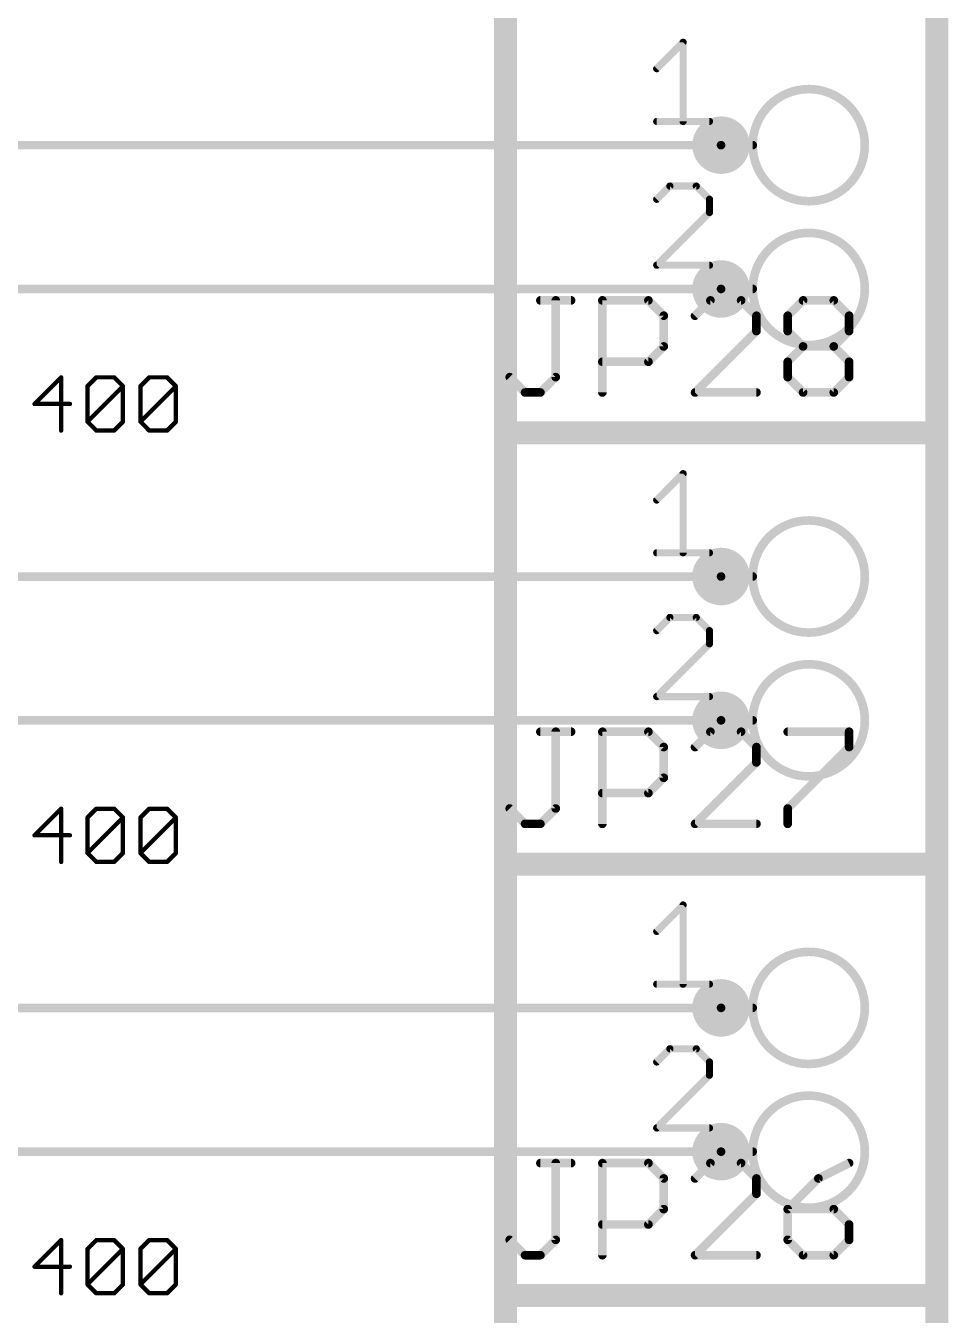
# Model space of a CAD drawing. Extents: x -72 to 265, y -97 to 216.
# Drawn here: x 23.28 to 39.57, y -38.45 to -15.67 of the extents above; entities that cross this region are included whole.
import ezdxf

# ---------------------------------------------------------------- set-up
doc = ezdxf.new("R2010")
doc.units = 0
for name, color, linetype in [('91', 94, 'CONTINUOUS'), ('94', 14, 'CONTINUOUS'), ('95', 251, 'CONTINUOUS'), ('96', 251, 'CONTINUOUS')]:
    doc.layers.add(name, color=color, linetype=linetype)

msp = doc.modelspace()

# ---------------------------------------------------------------- linework, layer by layer
at = {"layer": '91'}
for points, const_width in [([(35.56, -18.034, 1), (35.56, -17.526, 1), (35.56, -18.034)], 0.508), ([(35.56, -17.8181, 1), (35.56, -17.7419)], 0.0762), ([(35.56, -20.574, 1), (35.56, -20.066, 1), (35.56, -20.574)], 0.508), ([(35.56, -20.3581, 1), (35.56, -20.2819)], 0.0762), ([(35.56, -25.654, 1), (35.56, -25.146, 1), (35.56, -25.654)], 0.508), ([(35.56, -25.4381, 1), (35.56, -25.3619)], 0.0762), ([(35.56, -28.194, 1), (35.56, -27.686, 1), (35.56, -28.194)], 0.508), ([(35.56, -27.9781, 1), (35.56, -27.9019)], 0.0762), ([(35.56, -33.274, 1), (35.56, -32.766, 1), (35.56, -33.274)], 0.508), ([(35.56, -33.0581, 1), (35.56, -32.9819)], 0.0762), ([(35.56, -35.814, 1), (35.56, -35.306, 1), (35.56, -35.814)], 0.508), ([(35.56, -35.5981, 1), (35.56, -35.5219)], 0.0762)]:
    msp.add_lwpolyline(points, format="xyb", dxfattribs=dict(at, const_width=const_width))
at = {"layer": '91', "const_width": 0.1524}
for points in [[(35.56, -17.78), (22.86, -17.78)], [(35.56, -20.32), (22.86, -20.32)], [(35.56, -25.4), (22.86, -25.4)], [(35.56, -27.94), (22.86, -27.94)], [(35.56, -33.02), (22.86, -33.02)], [(35.56, -35.56), (22.86, -35.56)]]:
    msp.add_lwpolyline(points, dxfattribs=at)
at = {"layer": '94'}
for points, const_width in [([(31.75, -15.24), (31.75, -22.86)], 0.4064), ([(39.37, -22.86), (39.37, -15.24)], 0.4064), ([(35.56, -17.78), (36.1188, -17.78)], 0.1524), ([(35.56, -20.32), (36.1188, -20.32)], 0.1524), ([(39.37, -22.86), (31.75, -22.86)], 0.4064), ([(31.75, -22.86), (31.75, -30.48)], 0.4064), ([(31.75, -22.86), (39.37, -22.86)], 0.4064), ([(39.37, -30.48), (39.37, -22.86)], 0.4064), ([(35.56, -25.4), (36.1188, -25.4)], 0.1524), ([(35.56, -27.94), (36.1188, -27.94)], 0.1524), ([(39.37, -30.48), (31.75, -30.48)], 0.4064), ([(31.75, -30.48), (31.75, -38.1)], 0.4064), ([(31.75, -30.48), (39.37, -30.48)], 0.4064), ([(39.37, -38.1), (39.37, -30.48)], 0.4064), ([(35.56, -33.02), (36.1188, -33.02)], 0.1524), ([(35.56, -35.56), (36.1188, -35.56)], 0.1524), ([(39.37, -38.1), (31.75, -38.1)], 0.4064), ([(31.75, -38.1), (31.75, -45.72)], 0.4064), ([(31.75, -38.1), (39.37, -38.1)], 0.4064), ([(39.37, -45.72), (39.37, -38.1)], 0.4064)]:
    msp.add_lwpolyline(points, dxfattribs=dict(at, const_width=const_width))
for points, const_width in [([(37.1094, -18.7706, 1), (37.1094, -16.7894, 1), (37.1094, -18.7706)], 0.1524), ([(35.56, -17.7419, 1), (35.56, -17.8181)], 0.0762), ([(36.1188, -17.8181, 1), (36.1188, -17.7419)], 0.0762), ([(37.1094, -21.3106, 1), (37.1094, -19.3294, 1), (37.1094, -21.3106)], 0.1524), ([(35.56, -20.2819, 1), (35.56, -20.3581)], 0.0762), ([(36.1188, -20.3581, 1), (36.1188, -20.2819)], 0.0762), ([(31.75, -22.7584, 1), (31.75, -22.9616)], 0.2032), ([(31.8516, -22.86, 1), (31.6484, -22.86)], 0.2032), ([(31.75, -22.7584, 1), (31.75, -22.9616)], 0.2032), ([(31.6484, -22.86, 1), (31.8516, -22.86)], 0.2032), ([(39.4716, -22.86, 1), (39.2684, -22.86)], 0.2032), ([(39.2684, -22.86, 1), (39.4716, -22.86)], 0.2032), ([(39.37, -22.9616, 1), (39.37, -22.7584)], 0.2032), ([(39.37, -22.9616, 1), (39.37, -22.7584)], 0.2032), ([(37.1094, -26.3906, 1), (37.1094, -24.4094, 1), (37.1094, -26.3906)], 0.1524), ([(35.56, -25.3619, 1), (35.56, -25.4381)], 0.0762), ([(36.1188, -25.4381, 1), (36.1188, -25.3619)], 0.0762), ([(37.1094, -28.9306, 1), (37.1094, -26.9494, 1), (37.1094, -28.9306)], 0.1524), ([(35.56, -27.9019, 1), (35.56, -27.9781)], 0.0762), ([(36.1188, -27.9781, 1), (36.1188, -27.9019)], 0.0762), ([(31.75, -30.3784, 1), (31.75, -30.5816)], 0.2032), ([(31.8516, -30.48, 1), (31.6484, -30.48)], 0.2032), ([(31.75, -30.3784, 1), (31.75, -30.5816)], 0.2032), ([(39.4716, -30.48, 1), (39.2684, -30.48)], 0.2032), ([(39.37, -30.5816, 1), (39.37, -30.3784)], 0.2032), ([(39.37, -30.5816, 1), (39.37, -30.3784)], 0.2032), ([(31.6484, -30.48, 1), (31.8516, -30.48)], 0.2032), ([(39.2684, -30.48, 1), (39.4716, -30.48)], 0.2032), ([(37.1094, -34.0106, 1), (37.1094, -32.0294, 1), (37.1094, -34.0106)], 0.1524), ([(35.56, -32.9819, 1), (35.56, -33.0581)], 0.0762), ([(36.1188, -33.0581, 1), (36.1188, -32.9819)], 0.0762), ([(37.1094, -36.5506, 1), (37.1094, -34.5694, 1), (37.1094, -36.5506)], 0.1524), ([(35.56, -35.5219, 1), (35.56, -35.5981)], 0.0762), ([(36.1188, -35.5981, 1), (36.1188, -35.5219)], 0.0762), ([(31.75, -37.9984, 1), (31.75, -38.2016)], 0.2032), ([(31.8516, -38.1, 1), (31.6484, -38.1)], 0.2032), ([(31.75, -37.9984, 1), (31.75, -38.2016)], 0.2032), ([(31.6484, -38.1, 1), (31.8516, -38.1)], 0.2032), ([(39.4716, -38.1, 1), (39.2684, -38.1)], 0.2032), ([(39.2684, -38.1, 1), (39.4716, -38.1)], 0.2032), ([(39.37, -38.2016, 1), (39.37, -37.9984)], 0.2032), ([(39.37, -38.2016, 1), (39.37, -37.9984)], 0.2032)]:
    msp.add_lwpolyline(points, format="xyb", dxfattribs=dict(at, const_width=const_width))
at = {"layer": '95'}
for points, const_width in [([(34.4234, -16.4288), (34.8895, -15.9627)], 0.127), ([(34.8895, -15.9627), (34.8895, -17.3609)], 0.127), ([(34.4234, -17.3609), (35.3556, -17.3609)], 0.127), ([(34.6565, -18.5027), (34.4234, -18.7357)], 0.127), ([(35.1225, -18.5027), (34.6565, -18.5027)], 0.127), ([(35.3556, -18.7357), (35.1225, -18.5027)], 0.127), ([(35.3556, -18.9688), (35.3556, -18.7357)], 0.127), ([(34.4234, -19.9009), (35.3556, -18.9688)], 0.127), ([(35.3556, -19.9009), (34.4234, -19.9009)], 0.127), ([(32.3685, -20.5218), (32.9109, -20.5218)], 0.1524), ([(32.6397, -21.8776), (32.6397, -20.5218)], 0.1524), ([(33.4634, -22.1488), (33.4634, -20.5218)], 0.1524), ([(33.4634, -20.5218), (34.2769, -20.5218)], 0.1524), ([(34.2769, -20.5218), (34.548, -20.793)], 0.1524), ([(35.3717, -20.5218), (35.1005, -20.793)], 0.1524), ([(35.914, -20.5218), (35.3717, -20.5218)], 0.1524), ([(36.1852, -20.793), (35.914, -20.5218)], 0.1524), ([(36.7377, -20.793), (37.0088, -20.5218)], 0.1524), ([(37.0088, -20.5218), (37.5512, -20.5218)], 0.1524), ([(37.5512, -20.5218), (37.8223, -20.793)], 0.1524), ([(34.548, -20.793), (34.548, -21.3353)], 0.1524), ([(36.1852, -21.0641), (36.1852, -20.793)], 0.1524), ([(36.7377, -21.0641), (36.7377, -20.793)], 0.1524), ([(37.8223, -20.793), (37.8223, -21.0641)], 0.1524), ([(35.1005, -22.1488), (36.1852, -21.0641)], 0.1524), ([(37.0088, -21.3353), (36.7377, -21.0641)], 0.1524), ([(37.8223, -21.0641), (37.5512, -21.3353)], 0.1524), ([(34.548, -21.3353), (34.2769, -21.6065)], 0.1524), ([(36.7377, -21.6065), (37.0088, -21.3353)], 0.1524), ([(37.0088, -21.3353), (37.5512, -21.3353)], 0.1524), ([(37.5512, -21.3353), (37.8223, -21.6065)], 0.1524), ([(34.2769, -21.6065), (33.4634, -21.6065)], 0.1524), ([(36.7377, -21.8776), (36.7377, -21.6065)], 0.1524), ([(37.8223, -21.6065), (37.8223, -21.8776)], 0.1524), ([(31.8262, -21.8776), (32.0974, -22.1488)], 0.1524), ([(32.3685, -22.1488), (32.6397, -21.8776)], 0.1524), ([(37.0088, -22.1488), (36.7377, -21.8776)], 0.1524), ([(37.8223, -21.8776), (37.5512, -22.1488)], 0.1524), ([(32.0974, -22.1488), (32.3685, -22.1488)], 0.1524), ([(36.1852, -22.1488), (35.1005, -22.1488)], 0.1524), ([(37.5512, -22.1488), (37.0088, -22.1488)], 0.1524), ([(34.4234, -24.0488), (34.8895, -23.5827)], 0.127), ([(34.8895, -23.5827), (34.8895, -24.9809)], 0.127), ([(34.4234, -24.9809), (35.3556, -24.9809)], 0.127), ([(34.6565, -26.1227), (34.4234, -26.3557)], 0.127), ([(35.1225, -26.1227), (34.6565, -26.1227)], 0.127), ([(35.3556, -26.3557), (35.1225, -26.1227)], 0.127), ([(35.3556, -26.5888), (35.3556, -26.3557)], 0.127), ([(34.4234, -27.5209), (35.3556, -26.5888)], 0.127), ([(35.3556, -27.5209), (34.4234, -27.5209)], 0.127), ([(32.3685, -28.1418), (32.9109, -28.1418)], 0.1524), ([(32.6397, -29.4976), (32.6397, -28.1418)], 0.1524), ([(33.4634, -29.7688), (33.4634, -28.1418)], 0.1524), ([(33.4634, -28.1418), (34.2769, -28.1418)], 0.1524), ([(34.2769, -28.1418), (34.548, -28.413)], 0.1524), ([(35.3717, -28.1418), (35.1005, -28.413)], 0.1524), ([(35.914, -28.1418), (35.3717, -28.1418)], 0.1524), ([(36.1852, -28.413), (35.914, -28.1418)], 0.1524), ([(36.7377, -28.1418), (37.8223, -28.1418)], 0.1524), ([(37.8223, -28.1418), (37.8223, -28.413)], 0.1524), ([(34.548, -28.413), (34.548, -28.9553)], 0.1524), ([(36.1852, -28.6841), (36.1852, -28.413)], 0.1524), ([(37.8223, -28.413), (36.7377, -29.4976)], 0.1524), ([(35.1005, -29.7688), (36.1852, -28.6841)], 0.1524), ([(34.548, -28.9553), (34.2769, -29.2265)], 0.1524), ([(34.2769, -29.2265), (33.4634, -29.2265)], 0.1524), ([(31.8262, -29.4976), (32.0974, -29.7688)], 0.1524), ([(32.3685, -29.7688), (32.6397, -29.4976)], 0.1524), ([(36.7377, -29.4976), (36.7377, -29.7688)], 0.1524), ([(32.0974, -29.7688), (32.3685, -29.7688)], 0.1524), ([(36.1852, -29.7688), (35.1005, -29.7688)], 0.1524), ([(34.4234, -31.6688), (34.8895, -31.2027)], 0.127), ([(34.8895, -31.2027), (34.8895, -32.6009)], 0.127), ([(34.4234, -32.6009), (35.3556, -32.6009)], 0.127), ([(34.6565, -33.7427), (34.4234, -33.9757)], 0.127), ([(35.1225, -33.7427), (34.6565, -33.7427)], 0.127), ([(35.3556, -33.9757), (35.1225, -33.7427)], 0.127), ([(35.3556, -34.2088), (35.3556, -33.9757)], 0.127), ([(34.4234, -35.1409), (35.3556, -34.2088)], 0.127), ([(35.3556, -35.1409), (34.4234, -35.1409)], 0.127), ([(32.3685, -35.7618), (32.9109, -35.7618)], 0.1524), ([(32.6397, -37.1176), (32.6397, -35.7618)], 0.1524), ([(33.4634, -37.3888), (33.4634, -35.7618)], 0.1524), ([(33.4634, -35.7618), (34.2769, -35.7618)], 0.1524), ([(34.2769, -35.7618), (34.548, -36.033)], 0.1524), ([(35.3717, -35.7618), (35.1005, -36.033)], 0.1524), ([(35.914, -35.7618), (35.3717, -35.7618)], 0.1524), ([(36.1852, -36.033), (35.914, -35.7618)], 0.1524), ([(37.8223, -35.7618), (37.28, -36.033)], 0.1524), ([(34.548, -36.033), (34.548, -36.5753)], 0.1524), ([(36.1852, -36.3041), (36.1852, -36.033)], 0.1524), ([(37.28, -36.033), (36.7377, -36.5753)], 0.1524), ([(35.1005, -37.3888), (36.1852, -36.3041)], 0.1524), ([(34.548, -36.5753), (34.2769, -36.8465)], 0.1524), ([(36.7377, -36.5753), (36.7377, -37.1176)], 0.1524), ([(37.5512, -36.5753), (36.7377, -36.5753)], 0.1524), ([(37.8223, -36.8465), (37.5512, -36.5753)], 0.1524), ([(34.2769, -36.8465), (33.4634, -36.8465)], 0.1524), ([(37.8223, -37.1176), (37.8223, -36.8465)], 0.1524), ([(31.8262, -37.1176), (32.0974, -37.3888)], 0.1524), ([(32.3685, -37.3888), (32.6397, -37.1176)], 0.1524), ([(36.7377, -37.1176), (37.0088, -37.3888)], 0.1524), ([(37.5512, -37.3888), (37.8223, -37.1176)], 0.1524), ([(32.0974, -37.3888), (32.3685, -37.3888)], 0.1524), ([(36.1852, -37.3888), (35.1005, -37.3888)], 0.1524), ([(37.0088, -37.3888), (37.5512, -37.3888)], 0.1524)]:
    msp.add_lwpolyline(points, dxfattribs=dict(at, const_width=const_width))
for points, const_width in [([(34.9212, -15.9627, 1), (34.8577, -15.9627)], 0.0635), ([(34.9119, -15.9852, 1), (34.867, -15.9403)], 0.0635), ([(34.401, -16.4063, 1), (34.4459, -16.4512)], 0.0635), ([(34.4234, -17.3292, 1), (34.4234, -17.3926)], 0.0635), ([(35.3556, -17.3926, 1), (35.3556, -17.3292)], 0.0635), ([(34.8577, -17.3609, 1), (34.9212, -17.3609)], 0.0635), ([(34.6565, -18.471, 1), (34.6565, -18.5345)], 0.0635), ([(34.6789, -18.5252, 1), (34.634, -18.4803)], 0.0635), ([(35.145, -18.4803, 1), (35.1001, -18.5252)], 0.0635), ([(35.1225, -18.5345, 1), (35.1225, -18.471)], 0.0635), ([(35.3873, -18.7357, 1), (35.3238, -18.7357)], 0.0635), ([(34.401, -18.7133, 1), (34.4459, -18.7582)], 0.0635), ([(35.3331, -18.7582, 1), (35.378, -18.7133)], 0.0635), ([(35.378, -18.9912, 1), (35.3331, -18.9463)], 0.0635), ([(35.3238, -18.9688, 1), (35.3873, -18.9688)], 0.0635), ([(34.4234, -19.8692, 1), (34.4234, -19.9326)], 0.0635), ([(34.401, -19.8784, 1), (34.4459, -19.9234)], 0.0635), ([(35.3556, -19.9326, 1), (35.3556, -19.8692)], 0.0635), ([(32.3685, -20.4837, 1), (32.3685, -20.5599)], 0.0762), ([(32.6778, -20.5218, 1), (32.6016, -20.5218)], 0.0762), ([(32.9109, -20.5599, 1), (32.9109, -20.4837)], 0.0762), ([(33.5015, -20.5218, 1), (33.4253, -20.5218)], 0.0762), ([(33.4634, -20.4837, 1), (33.4634, -20.5599)], 0.0762), ([(34.3038, -20.4949, 1), (34.2499, -20.5488)], 0.0762), ([(34.2769, -20.5599, 1), (34.2769, -20.4837)], 0.0762), ([(35.3717, -20.4837, 1), (35.3717, -20.5599)], 0.0762), ([(35.3986, -20.5488, 1), (35.3447, -20.4949)], 0.0762), ([(35.9409, -20.4949, 1), (35.8871, -20.5488)], 0.0762), ([(35.914, -20.5599, 1), (35.914, -20.4837)], 0.0762), ([(37.0088, -20.4837, 1), (37.0088, -20.5599)], 0.0762), ([(37.0358, -20.5488, 1), (36.9819, -20.4949)], 0.0762), ([(37.5781, -20.4949, 1), (37.5242, -20.5488)], 0.0762), ([(37.5512, -20.5599, 1), (37.5512, -20.4837)], 0.0762), ([(34.5861, -20.793, 1), (34.5099, -20.793)], 0.0762), ([(36.2233, -20.793, 1), (36.1471, -20.793)], 0.0762), ([(36.7758, -20.793, 1), (36.6996, -20.793)], 0.0762), ([(37.8604, -20.793, 1), (37.7842, -20.793)], 0.0762), ([(34.5211, -20.8199, 1), (34.575, -20.766)], 0.0762), ([(35.0736, -20.766, 1), (35.1275, -20.8199)], 0.0762), ([(36.1582, -20.8199, 1), (36.2121, -20.766)], 0.0762), ([(36.7107, -20.766, 1), (36.7646, -20.8199)], 0.0762), ([(37.7954, -20.8199, 1), (37.8493, -20.766)], 0.0762), ([(36.1471, -21.0641, 1), (36.2233, -21.0641)], 0.0762), ([(36.2121, -21.0911, 1), (36.1582, -21.0372)], 0.0762), ([(36.7646, -21.0372, 1), (36.7107, -21.0911)], 0.0762), ([(36.6996, -21.0641, 1), (36.7758, -21.0641)], 0.0762), ([(37.7842, -21.0641, 1), (37.8604, -21.0641)], 0.0762), ([(37.8493, -21.0911, 1), (37.7954, -21.0372)], 0.0762), ([(34.5099, -21.3353, 1), (34.5861, -21.3353)], 0.0762), ([(34.575, -21.3622, 1), (34.5211, -21.3084)], 0.0762), ([(37.0088, -21.2972, 1), (37.0088, -21.3734)], 0.0762), ([(37.0358, -21.3622, 1), (36.9819, -21.3084)], 0.0762), ([(36.9819, -21.3622, 1), (37.0358, -21.3084)], 0.0762), ([(37.5781, -21.3084, 1), (37.5242, -21.3622)], 0.0762), ([(37.5242, -21.3084, 1), (37.5781, -21.3622)], 0.0762), ([(37.5512, -21.3734, 1), (37.5512, -21.2972)], 0.0762), ([(33.4634, -21.5684, 1), (33.4634, -21.6446)], 0.0762), ([(34.2499, -21.5795, 1), (34.3038, -21.6334)], 0.0762), ([(34.2769, -21.6446, 1), (34.2769, -21.5684)], 0.0762), ([(36.7107, -21.5795, 1), (36.7646, -21.6334)], 0.0762), ([(36.7758, -21.6065, 1), (36.6996, -21.6065)], 0.0762), ([(37.8604, -21.6065, 1), (37.7842, -21.6065)], 0.0762), ([(37.7954, -21.6334, 1), (37.8493, -21.5795)], 0.0762), ([(31.8531, -21.8507, 1), (31.7993, -21.9046)], 0.0762), ([(32.6016, -21.8776, 1), (32.6778, -21.8776)], 0.0762), ([(32.6666, -21.9046, 1), (32.6128, -21.8507)], 0.0762), ([(36.7646, -21.8507, 1), (36.7107, -21.9046)], 0.0762), ([(36.6996, -21.8776, 1), (36.7758, -21.8776)], 0.0762), ([(37.7842, -21.8776, 1), (37.8604, -21.8776)], 0.0762), ([(37.8493, -21.9046, 1), (37.7954, -21.8507)], 0.0762), ([(32.0974, -22.1107, 1), (32.0974, -22.1869)], 0.0762), ([(32.0704, -22.1757, 1), (32.1243, -22.1219)], 0.0762), ([(32.3416, -22.1219, 1), (32.3955, -22.1757)], 0.0762), ([(32.3685, -22.1869, 1), (32.3685, -22.1107)], 0.0762), ([(35.1005, -22.1107, 1), (35.1005, -22.1869)], 0.0762), ([(35.0736, -22.1219, 1), (35.1275, -22.1757)], 0.0762), ([(36.1852, -22.1869, 1), (36.1852, -22.1107)], 0.0762), ([(37.0088, -22.1107, 1), (37.0088, -22.1869)], 0.0762), ([(36.9819, -22.1757, 1), (37.0358, -22.1219)], 0.0762), ([(37.5242, -22.1219, 1), (37.5781, -22.1757)], 0.0762), ([(37.5512, -22.1869, 1), (37.5512, -22.1107)], 0.0762), ([(33.4253, -22.1488, 1), (33.5015, -22.1488)], 0.0762), ([(34.9212, -23.5827, 1), (34.8577, -23.5827)], 0.0635), ([(34.9119, -23.6052, 1), (34.867, -23.5603)], 0.0635), ([(34.401, -24.0263, 1), (34.4459, -24.0712)], 0.0635), ([(34.4234, -24.9492, 1), (34.4234, -25.0127)], 0.0635), ([(34.8577, -24.9809, 1), (34.9212, -24.9809)], 0.0635), ([(35.3556, -25.0127, 1), (35.3556, -24.9492)], 0.0635), ([(34.6565, -26.091, 1), (34.6565, -26.1545)], 0.0635), ([(34.6789, -26.1452, 1), (34.634, -26.1003)], 0.0635), ([(35.145, -26.1003, 1), (35.1001, -26.1452)], 0.0635), ([(35.1225, -26.1545, 1), (35.1225, -26.091)], 0.0635), ([(34.401, -26.3333, 1), (34.4459, -26.3782)], 0.0635), ([(35.3873, -26.3557, 1), (35.3238, -26.3557)], 0.0635), ([(35.3331, -26.3782, 1), (35.378, -26.3333)], 0.0635), ([(35.3238, -26.5888, 1), (35.3873, -26.5888)], 0.0635), ([(35.378, -26.6112, 1), (35.3331, -26.5663)], 0.0635), ([(34.4234, -27.4892, 1), (34.4234, -27.5526)], 0.0635), ([(34.401, -27.4984, 1), (34.4459, -27.5434)], 0.0635), ([(35.3556, -27.5526, 1), (35.3556, -27.4892)], 0.0635), ([(32.3685, -28.1037, 1), (32.3685, -28.1799)], 0.0762), ([(32.6778, -28.1418, 1), (32.6016, -28.1418)], 0.0762), ([(32.9109, -28.1799, 1), (32.9109, -28.1037)], 0.0762), ([(33.5015, -28.1418, 1), (33.4253, -28.1418)], 0.0762), ([(33.4634, -28.1037, 1), (33.4634, -28.1799)], 0.0762), ([(34.3038, -28.1149, 1), (34.2499, -28.1688)], 0.0762), ([(34.2769, -28.1799, 1), (34.2769, -28.1037)], 0.0762), ([(35.3717, -28.1037, 1), (35.3717, -28.1799)], 0.0762), ([(35.3986, -28.1688, 1), (35.3447, -28.1149)], 0.0762), ([(35.9409, -28.1149, 1), (35.8871, -28.1688)], 0.0762), ([(35.914, -28.1799, 1), (35.914, -28.1037)], 0.0762), ([(36.7377, -28.1037, 1), (36.7377, -28.1799)], 0.0762), ([(37.8604, -28.1418, 1), (37.7842, -28.1418)], 0.0762), ([(37.8223, -28.1799, 1), (37.8223, -28.1037)], 0.0762), ([(34.5861, -28.413, 1), (34.5099, -28.413)], 0.0762), ([(34.5211, -28.4399, 1), (34.575, -28.386)], 0.0762), ([(35.0736, -28.386, 1), (35.1275, -28.4399)], 0.0762), ([(36.2233, -28.413, 1), (36.1471, -28.413)], 0.0762), ([(36.1582, -28.4399, 1), (36.2121, -28.386)], 0.0762), ([(37.7842, -28.413, 1), (37.8604, -28.413)], 0.0762), ([(37.8493, -28.4399, 1), (37.7954, -28.386)], 0.0762), ([(36.1471, -28.6841, 1), (36.2233, -28.6841)], 0.0762), ([(36.2121, -28.7111, 1), (36.1582, -28.6572)], 0.0762), ([(34.5099, -28.9553, 1), (34.5861, -28.9553)], 0.0762), ([(34.575, -28.9822, 1), (34.5211, -28.9284)], 0.0762), ([(33.4634, -29.1884, 1), (33.4634, -29.2646)], 0.0762), ([(34.2769, -29.2646, 1), (34.2769, -29.1884)], 0.0762), ([(34.2499, -29.1995, 1), (34.3038, -29.2534)], 0.0762), ([(31.8531, -29.4707, 1), (31.7993, -29.5246)], 0.0762), ([(32.6016, -29.4976, 1), (32.6778, -29.4976)], 0.0762), ([(32.6666, -29.5246, 1), (32.6128, -29.4707)], 0.0762), ([(36.7107, -29.4707, 1), (36.7646, -29.5246)], 0.0762), ([(36.7758, -29.4976, 1), (36.6996, -29.4976)], 0.0762), ([(32.0974, -29.7307, 1), (32.0974, -29.8069)], 0.0762), ([(32.0704, -29.7957, 1), (32.1243, -29.7419)], 0.0762), ([(32.3416, -29.7419, 1), (32.3955, -29.7957)], 0.0762), ([(32.3685, -29.8069, 1), (32.3685, -29.7307)], 0.0762), ([(33.4253, -29.7688, 1), (33.5015, -29.7688)], 0.0762), ([(35.1005, -29.7307, 1), (35.1005, -29.8069)], 0.0762), ([(35.0736, -29.7419, 1), (35.1275, -29.7957)], 0.0762), ([(36.1852, -29.8069, 1), (36.1852, -29.7307)], 0.0762), ([(36.6996, -29.7688, 1), (36.7758, -29.7688)], 0.0762), ([(34.9212, -31.2027, 1), (34.8577, -31.2027)], 0.0635), ([(34.9119, -31.2252, 1), (34.867, -31.1803)], 0.0635), ([(34.401, -31.6463, 1), (34.4459, -31.6912)], 0.0635), ([(34.4234, -32.5692, 1), (34.4234, -32.6327)], 0.0635), ([(34.8577, -32.6009, 1), (34.9212, -32.6009)], 0.0635), ([(35.3556, -32.6327, 1), (35.3556, -32.5692)], 0.0635), ([(34.6565, -33.711, 1), (34.6565, -33.7745)], 0.0635), ([(34.6789, -33.7652, 1), (34.634, -33.7203)], 0.0635), ([(35.145, -33.7203, 1), (35.1001, -33.7652)], 0.0635), ([(35.1225, -33.7745, 1), (35.1225, -33.711)], 0.0635), ([(34.401, -33.9533, 1), (34.4459, -33.9982)], 0.0635), ([(35.3873, -33.9757, 1), (35.3238, -33.9757)], 0.0635), ([(35.3331, -33.9982, 1), (35.378, -33.9533)], 0.0635), ([(35.378, -34.2312, 1), (35.3331, -34.1863)], 0.0635), ([(35.3238, -34.2088, 1), (35.3873, -34.2088)], 0.0635), ([(34.4234, -35.1091, 1), (34.4234, -35.1727)], 0.0635), ([(35.3556, -35.1727, 1), (35.3556, -35.1091)], 0.0635), ([(34.401, -35.1184, 1), (34.4459, -35.1634)], 0.0635), ([(32.3685, -35.7237, 1), (32.3685, -35.7999)], 0.0762), ([(32.6778, -35.7618, 1), (32.6016, -35.7618)], 0.0762), ([(32.9109, -35.7999, 1), (32.9109, -35.7237)], 0.0762), ([(33.5015, -35.7618, 1), (33.4253, -35.7618)], 0.0762), ([(33.4634, -35.7237, 1), (33.4634, -35.7999)], 0.0762), ([(34.3038, -35.7349, 1), (34.2499, -35.7888)], 0.0762), ([(34.2769, -35.7999, 1), (34.2769, -35.7237)], 0.0762), ([(35.3717, -35.7237, 1), (35.3717, -35.7999)], 0.0762), ([(35.3986, -35.7888, 1), (35.3447, -35.7349)], 0.0762), ([(35.9409, -35.7349, 1), (35.8871, -35.7888)], 0.0762), ([(35.914, -35.7999, 1), (35.914, -35.7237)], 0.0762), ([(37.8394, -35.7959, 1), (37.8053, -35.7277)], 0.0762), ([(34.5861, -36.033, 1), (34.5099, -36.033)], 0.0762), ([(34.5211, -36.0599, 1), (34.575, -36.006)], 0.0762), ([(35.0736, -36.006, 1), (35.1275, -36.0599)], 0.0762), ([(36.2233, -36.033, 1), (36.1471, -36.033)], 0.0762), ([(36.1582, -36.0599, 1), (36.2121, -36.006)], 0.0762), ([(37.263, -35.9989, 1), (37.297, -36.0671)], 0.0762), ([(37.3069, -36.0599, 1), (37.2531, -36.006)], 0.0762), ([(36.1471, -36.3041, 1), (36.2233, -36.3041)], 0.0762), ([(36.2121, -36.3311, 1), (36.1582, -36.2772)], 0.0762), ([(34.5099, -36.5753, 1), (34.5861, -36.5753)], 0.0762), ([(34.575, -36.6022, 1), (34.5211, -36.5484)], 0.0762), ([(36.7758, -36.5753, 1), (36.6996, -36.5753)], 0.0762), ([(36.7377, -36.5372, 1), (36.7377, -36.6134)], 0.0762), ([(36.7107, -36.5484, 1), (36.7646, -36.6022)], 0.0762), ([(37.5781, -36.5484, 1), (37.5242, -36.6022)], 0.0762), ([(37.5512, -36.6134, 1), (37.5512, -36.5372)], 0.0762), ([(33.4634, -36.8084, 1), (33.4634, -36.8846)], 0.0762), ([(34.2499, -36.8195, 1), (34.3038, -36.8734)], 0.0762), ([(34.2769, -36.8846, 1), (34.2769, -36.8084)], 0.0762), ([(37.8604, -36.8465, 1), (37.7842, -36.8465)], 0.0762), ([(37.7954, -36.8734, 1), (37.8493, -36.8195)], 0.0762), ([(31.8531, -37.0907, 1), (31.7993, -37.1446)], 0.0762), ([(32.6016, -37.1176, 1), (32.6778, -37.1176)], 0.0762), ([(32.6666, -37.1446, 1), (32.6128, -37.0907)], 0.0762), ([(36.7646, -37.0907, 1), (36.7107, -37.1446)], 0.0762), ([(36.6996, -37.1176, 1), (36.7758, -37.1176)], 0.0762), ([(37.7842, -37.1176, 1), (37.8604, -37.1176)], 0.0762), ([(37.8493, -37.1446, 1), (37.7954, -37.0907)], 0.0762), ([(32.0974, -37.3507, 1), (32.0974, -37.4269)], 0.0762), ([(32.0704, -37.4157, 1), (32.1243, -37.3619)], 0.0762), ([(32.3416, -37.3619, 1), (32.3955, -37.4157)], 0.0762), ([(32.3685, -37.4269, 1), (32.3685, -37.3507)], 0.0762), ([(33.4253, -37.3888, 1), (33.5015, -37.3888)], 0.0762), ([(35.1005, -37.3507, 1), (35.1005, -37.4269)], 0.0762), ([(35.0736, -37.3619, 1), (35.1275, -37.4157)], 0.0762), ([(36.1852, -37.4269, 1), (36.1852, -37.3507)], 0.0762), ([(37.0088, -37.3507, 1), (37.0088, -37.4269)], 0.0762), ([(36.9819, -37.4157, 1), (37.0358, -37.3619)], 0.0762), ([(37.5242, -37.3619, 1), (37.5781, -37.4157)], 0.0762), ([(37.5512, -37.4269, 1), (37.5512, -37.3507)], 0.0762)]:
    msp.add_lwpolyline(points, format="xyb", dxfattribs=dict(at, const_width=const_width))
at = {"layer": '96', "const_width": 0.0762}
for points in [[(23.9015, -21.8813), (23.4312, -22.3516)], [(23.9015, -22.8219), (23.9015, -21.8813)], [(24.3667, -22.0381), (24.5235, -21.8813)], [(24.5235, -21.8813), (24.837, -21.8813)], [(24.837, -21.8813), (24.9938, -22.0381)], [(25.3023, -22.0381), (25.459, -21.8813)], [(25.459, -21.8813), (25.7726, -21.8813)], [(25.7726, -21.8813), (25.9293, -22.0381)], [(24.3667, -22.6651), (24.3667, -22.0381)], [(24.3667, -22.6651), (24.9938, -22.0381)], [(24.9938, -22.0381), (24.9938, -22.6651)], [(25.3023, -22.6651), (25.3023, -22.0381)], [(25.3023, -22.6651), (25.9293, -22.0381)], [(25.9293, -22.0381), (25.9293, -22.6651)], [(23.4312, -22.3516), (24.0583, -22.3516)], [(24.5235, -22.8219), (24.3667, -22.6651)], [(24.9938, -22.6651), (24.837, -22.8219)], [(25.459, -22.8219), (25.3023, -22.6651)], [(25.9293, -22.6651), (25.7726, -22.8219)], [(24.837, -22.8219), (24.5235, -22.8219)], [(25.7726, -22.8219), (25.459, -22.8219)], [(23.9015, -29.5013), (23.4312, -29.9716)], [(23.9015, -30.4419), (23.9015, -29.5013)], [(24.3667, -29.6581), (24.5235, -29.5013)], [(24.5235, -29.5013), (24.837, -29.5013)], [(24.837, -29.5013), (24.9938, -29.6581)], [(25.3023, -29.6581), (25.459, -29.5013)], [(25.459, -29.5013), (25.7726, -29.5013)], [(25.7726, -29.5013), (25.9293, -29.6581)], [(24.3667, -30.2851), (24.3667, -29.6581)], [(24.3667, -30.2851), (24.9938, -29.6581)], [(24.9938, -29.6581), (24.9938, -30.2851)], [(25.3023, -30.2851), (25.3023, -29.6581)], [(25.3023, -30.2851), (25.9293, -29.6581)], [(25.9293, -29.6581), (25.9293, -30.2851)], [(23.4312, -29.9716), (24.0583, -29.9716)], [(24.5235, -30.4419), (24.3667, -30.2851)], [(24.9938, -30.2851), (24.837, -30.4419)], [(25.459, -30.4419), (25.3023, -30.2851)], [(25.9293, -30.2851), (25.7726, -30.4419)], [(24.837, -30.4419), (24.5235, -30.4419)], [(25.7726, -30.4419), (25.459, -30.4419)], [(23.9015, -37.1213), (23.4312, -37.5916)], [(23.9015, -38.0619), (23.9015, -37.1213)], [(24.3667, -37.2781), (24.5235, -37.1213)], [(24.5235, -37.1213), (24.837, -37.1213)], [(24.837, -37.1213), (24.9938, -37.2781)], [(25.3023, -37.2781), (25.459, -37.1213)], [(25.459, -37.1213), (25.7726, -37.1213)], [(25.7726, -37.1213), (25.9293, -37.2781)], [(24.3667, -37.9051), (24.3667, -37.2781)], [(24.3667, -37.9051), (24.9938, -37.2781)], [(24.9938, -37.2781), (24.9938, -37.9051)], [(25.3023, -37.9051), (25.3023, -37.2781)], [(25.3023, -37.9051), (25.9293, -37.2781)], [(25.9293, -37.2781), (25.9293, -37.9051)], [(23.4312, -37.5916), (24.0583, -37.5916)], [(24.5235, -38.0619), (24.3667, -37.9051)], [(24.837, -38.0619), (24.5235, -38.0619)], [(24.9938, -37.9051), (24.837, -38.0619)], [(25.459, -38.0619), (25.3023, -37.9051)], [(25.7726, -38.0619), (25.459, -38.0619)], [(25.9293, -37.9051), (25.7726, -38.0619)]]:
    msp.add_lwpolyline(points, dxfattribs=at)
at = {"layer": '96', "const_width": 0.0381}
for points in [[(23.9206, -21.8813, 1), (23.8825, -21.8813)], [(23.915, -21.8948, 1), (23.888, -21.8678)], [(24.5235, -21.8622, 1), (24.5235, -21.9003)], [(24.537, -21.8948, 1), (24.51, -21.8678)], [(24.8505, -21.8678, 1), (24.8236, -21.8948)], [(24.837, -21.9003, 1), (24.837, -21.8622)], [(25.459, -21.8622, 1), (25.459, -21.9003)], [(25.4725, -21.8948, 1), (25.4455, -21.8678)], [(25.786, -21.8678, 1), (25.7591, -21.8948)], [(25.7726, -21.9003, 1), (25.7726, -21.8622)], [(24.3858, -22.0381, 1), (24.3477, -22.0381)], [(24.3533, -22.0246, 1), (24.3802, -22.0515)], [(25.0129, -22.0381, 1), (24.9748, -22.0381)], [(25.0073, -22.0515, 1), (24.9803, -22.0246)], [(24.9803, -22.0515, 1), (25.0073, -22.0246)], [(25.3213, -22.0381, 1), (25.2832, -22.0381)], [(25.2888, -22.0246, 1), (25.3157, -22.0515)], [(25.9484, -22.0381, 1), (25.9103, -22.0381)], [(25.9428, -22.0515, 1), (25.9158, -22.0246)], [(25.9158, -22.0515, 1), (25.9428, -22.0246)], [(23.4312, -22.3326, 1), (23.4312, -22.3707)], [(23.4177, -22.3381, 1), (23.4447, -22.3651)], [(24.0583, -22.3707, 1), (24.0583, -22.3326)], [(24.3477, -22.6651, 1), (24.3858, -22.6651)], [(24.3802, -22.6517, 1), (24.3533, -22.6786)], [(24.3533, -22.6517, 1), (24.3802, -22.6786)], [(24.9748, -22.6651, 1), (25.0129, -22.6651)], [(25.0073, -22.6786, 1), (24.9803, -22.6517)], [(25.3157, -22.6517, 1), (25.2888, -22.6786)], [(25.2888, -22.6517, 1), (25.3157, -22.6786)], [(25.2832, -22.6651, 1), (25.3213, -22.6651)], [(25.9103, -22.6651, 1), (25.9484, -22.6651)], [(25.9428, -22.6786, 1), (25.9158, -22.6517)], [(23.8825, -22.8219, 1), (23.9206, -22.8219)], [(24.5235, -22.8028, 1), (24.5235, -22.8409)], [(24.51, -22.8354, 1), (24.537, -22.8084)], [(24.8236, -22.8084, 1), (24.8505, -22.8354)], [(24.837, -22.8409, 1), (24.837, -22.8028)], [(25.459, -22.8028, 1), (25.459, -22.8409)], [(25.4455, -22.8354, 1), (25.4725, -22.8084)], [(25.7591, -22.8084, 1), (25.786, -22.8354)], [(25.7726, -22.8409, 1), (25.7726, -22.8028)], [(23.9206, -29.5013, 1), (23.8825, -29.5013)], [(23.915, -29.5148, 1), (23.888, -29.4878)], [(24.5235, -29.4822, 1), (24.5235, -29.5203)], [(24.537, -29.5148, 1), (24.51, -29.4878)], [(24.8505, -29.4878, 1), (24.8236, -29.5148)], [(24.837, -29.5203, 1), (24.837, -29.4822)], [(25.459, -29.4822, 1), (25.459, -29.5203)], [(25.4725, -29.5148, 1), (25.4455, -29.4878)], [(25.786, -29.4878, 1), (25.7591, -29.5148)], [(25.7726, -29.5203, 1), (25.7726, -29.4822)], [(24.3858, -29.6581, 1), (24.3477, -29.6581)], [(24.3533, -29.6446, 1), (24.3802, -29.6715)], [(25.0129, -29.6581, 1), (24.9748, -29.6581)], [(25.0073, -29.6715, 1), (24.9803, -29.6446)], [(24.9803, -29.6715, 1), (25.0073, -29.6446)], [(25.3213, -29.6581, 1), (25.2832, -29.6581)], [(25.2888, -29.6446, 1), (25.3157, -29.6715)], [(25.9484, -29.6581, 1), (25.9103, -29.6581)], [(25.9158, -29.6715, 1), (25.9428, -29.6446)], [(25.9428, -29.6715, 1), (25.9158, -29.6446)], [(23.4312, -29.9526, 1), (23.4312, -29.9907)], [(23.4177, -29.9581, 1), (23.4447, -29.9851)], [(24.0583, -29.9907, 1), (24.0583, -29.9526)], [(24.3477, -30.2851, 1), (24.3858, -30.2851)], [(24.3802, -30.2717, 1), (24.3533, -30.2986)], [(24.3533, -30.2717, 1), (24.3802, -30.2986)], [(24.9748, -30.2851, 1), (25.0129, -30.2851)], [(25.0073, -30.2986, 1), (24.9803, -30.2717)], [(25.3157, -30.2717, 1), (25.2888, -30.2986)], [(25.2888, -30.2717, 1), (25.3157, -30.2986)], [(25.2832, -30.2851, 1), (25.3213, -30.2851)], [(25.9103, -30.2851, 1), (25.9484, -30.2851)], [(25.9428, -30.2986, 1), (25.9158, -30.2717)], [(23.8825, -30.4419, 1), (23.9206, -30.4419)], [(24.5235, -30.4229, 1), (24.5235, -30.461)], [(24.51, -30.4554, 1), (24.537, -30.4284)], [(24.8236, -30.4284, 1), (24.8505, -30.4554)], [(24.837, -30.461, 1), (24.837, -30.4229)], [(25.459, -30.4229, 1), (25.459, -30.461)], [(25.4455, -30.4554, 1), (25.4725, -30.4284)], [(25.7591, -30.4284, 1), (25.786, -30.4554)], [(25.7726, -30.461, 1), (25.7726, -30.4229)], [(23.9206, -37.1213, 1), (23.8825, -37.1213)], [(23.915, -37.1348, 1), (23.888, -37.1078)], [(24.5235, -37.1022, 1), (24.5235, -37.1403)], [(24.537, -37.1348, 1), (24.51, -37.1078)], [(24.8505, -37.1078, 1), (24.8236, -37.1348)], [(24.837, -37.1403, 1), (24.837, -37.1022)], [(25.459, -37.1022, 1), (25.459, -37.1403)], [(25.4725, -37.1348, 1), (25.4455, -37.1078)], [(25.786, -37.1078, 1), (25.7591, -37.1348)], [(25.7726, -37.1403, 1), (25.7726, -37.1022)], [(24.3858, -37.2781, 1), (24.3477, -37.2781)], [(24.3533, -37.2646, 1), (24.3802, -37.2915)], [(25.0129, -37.2781, 1), (24.9748, -37.2781)], [(25.0073, -37.2915, 1), (24.9803, -37.2646)], [(24.9803, -37.2915, 1), (25.0073, -37.2646)], [(25.3213, -37.2781, 1), (25.2832, -37.2781)], [(25.2888, -37.2646, 1), (25.3157, -37.2915)], [(25.9484, -37.2781, 1), (25.9103, -37.2781)], [(25.9428, -37.2915, 1), (25.9158, -37.2646)], [(25.9158, -37.2915, 1), (25.9428, -37.2646)], [(23.4312, -37.5725, 1), (23.4312, -37.6106)], [(23.4177, -37.5781, 1), (23.4447, -37.6051)], [(24.0583, -37.6106, 1), (24.0583, -37.5725)], [(24.3477, -37.9051, 1), (24.3858, -37.9051)], [(24.3802, -37.8917, 1), (24.3533, -37.9186)], [(24.3533, -37.8917, 1), (24.3802, -37.9186)], [(24.5235, -38.0429, 1), (24.5235, -38.081)], [(24.51, -38.0754, 1), (24.537, -38.0484)], [(24.8236, -38.0484, 1), (24.8505, -38.0754)], [(24.837, -38.081, 1), (24.837, -38.0429)], [(24.9748, -37.9051, 1), (25.0129, -37.9051)], [(25.0073, -37.9186, 1), (24.9803, -37.8917)], [(25.3157, -37.8917, 1), (25.2888, -37.9186)], [(25.2888, -37.8917, 1), (25.3157, -37.9186)], [(25.2832, -37.9051, 1), (25.3213, -37.9051)], [(25.459, -38.0429, 1), (25.459, -38.081)], [(25.4455, -38.0754, 1), (25.4725, -38.0484)], [(25.7591, -38.0484, 1), (25.786, -38.0754)], [(25.7726, -38.081, 1), (25.7726, -38.0429)], [(25.9103, -37.9051, 1), (25.9484, -37.9051)], [(25.9428, -37.9186, 1), (25.9158, -37.8917)], [(23.8825, -38.0619, 1), (23.9206, -38.0619)]]:
    msp.add_lwpolyline(points, format="xyb", dxfattribs=at)

doc.saveas('drawing.dxf')
